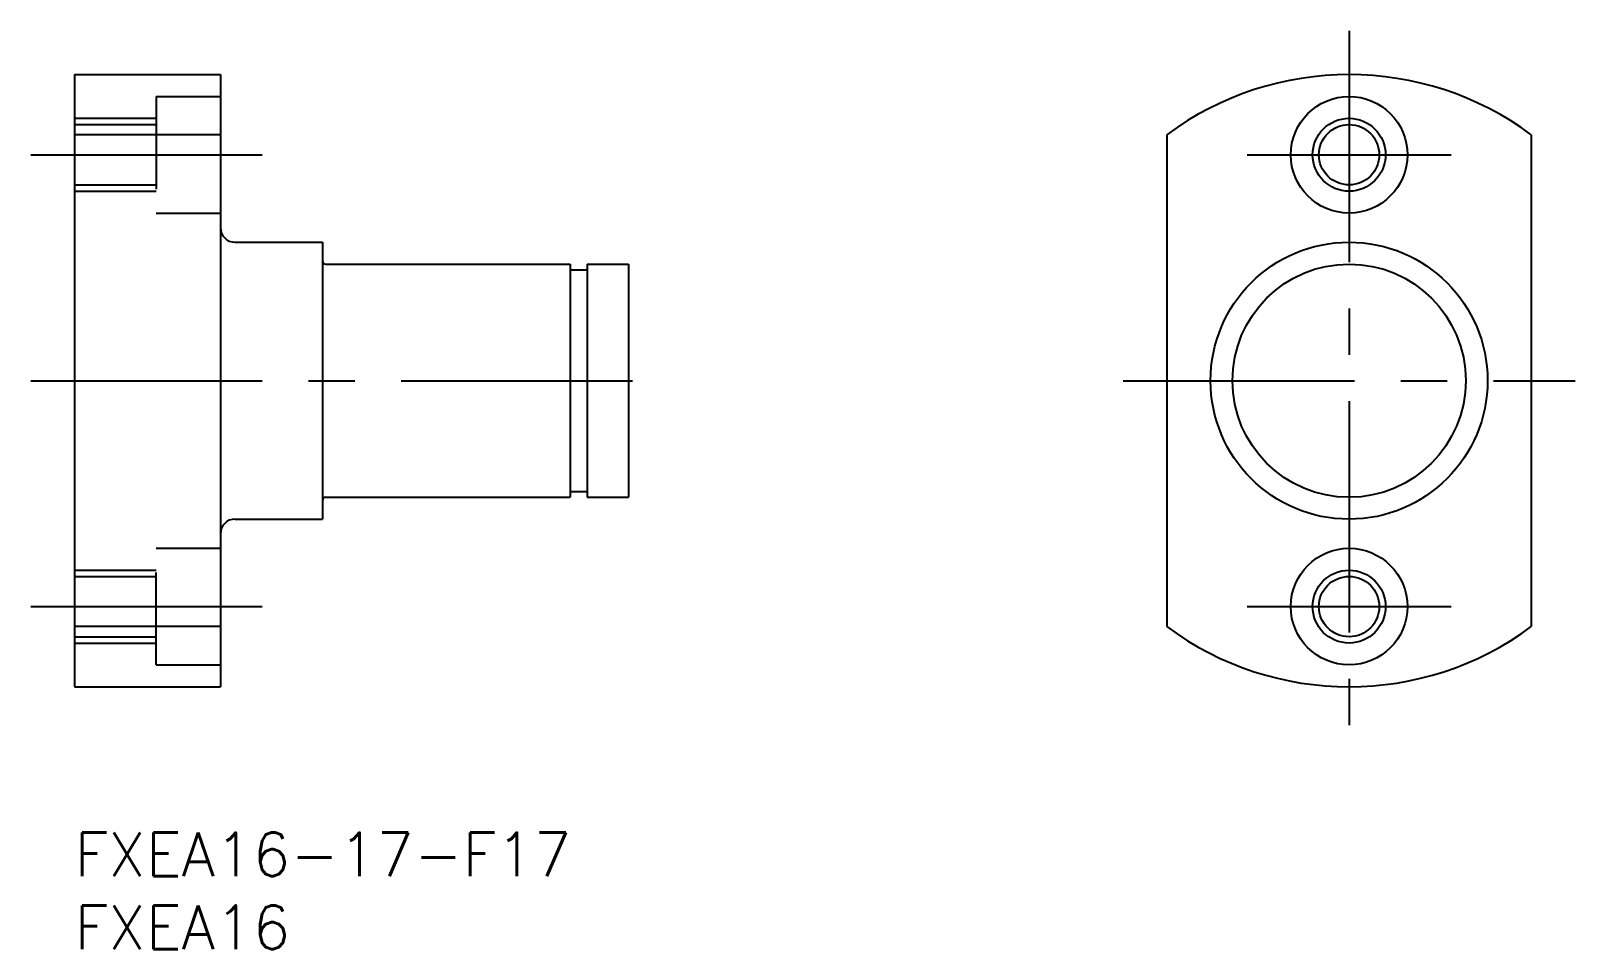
# Model space of a CAD drawing. Extents: x -3 to 103, y -8 to 55.
import ezdxf

# ---------------------------------------------------------------- set-up
doc = ezdxf.new("R2010")
doc.units = 0
doc.header["$LTSCALE"] = 0.5
doc.linetypes.add('CENTER', pattern=[50.8, 31.75, -6.35, 6.35, -6.35])
doc.linetypes.add('DASHED', pattern=[19.05, 12.7, -6.35])
for name, color, linetype in [('MSM_CENTER', 1, 'CENTER'), ('MSM_CONTINUOUS', 7, 'CONTINUOUS'), ('MSM_DASHED', 4, 'DASHED'), ('MSM_NARROW', 5, 'CONTINUOUS'), ('MSM_PART_NUMBER', 7, 'CONTINUOUS')]:
    doc.layers.add(name, color=color, linetype=linetype)
doc.styles.get("Standard").update_dxf_attribs({"font": 'txt.shx', "height": 3, "bigfont": 'bigfont.shx'})

# ---------------------------------------------------------------- blocks, each defined once
blk = doc.blocks.new('*U6')
at = {"layer": 'MSM_PART_NUMBER'}
blk.add_text('FXEA16-17-F17', height=3, dxfattribs=at).set_placement((0, -3))
blk = doc.blocks.new('*U7')
at = {"layer": 'MSM_PART_NUMBER'}
blk.add_text('FXEA16', height=3, dxfattribs=at).set_placement((0, -8))

msp = doc.modelspace()

# ---------------------------------------------------------------- linework, layer by layer
at = {"layer": 'MSM_CENTER'}
for p, q in [((87.42, 55), (87.42, 7)), ((-3, 46.5), (13, 46.5)), ((80.42, 46.5), (94.42, 46.5)), ((-3, 31), (41, 31)), ((71.92, 31), (102.92, 31)), ((-3, 15.5), (13, 15.5)), ((80.42, 15.5), (94.42, 15.5))]:
    msp.add_line(p, q, dxfattribs=at)
at = {"layer": 'MSM_CONTINUOUS'}
for p, q in [((0, 52), (0, 10)), ((0, 52), (10, 52)), ((10, 52), (10, 10)), ((10, 47.87), (0, 47.87)), ((74.92, 47.87), (74.92, 14.13)), ((99.92, 47.87), (99.92, 14.13)), ((10, 40.5), (10, 40.5)), ((11, 40.5), (17, 40.5)), ((17, 40.5), (17, 21.5)), ((17.2, 39), (34, 39)), ((34, 39), (34, 23)), ((34, 38.6), (35.15, 38.6)), ((35.15, 39), (35.15, 23)), ((35.15, 39), (38, 39)), ((38, 39), (38, 23)), ((10, 31), (10, 31)), ((34, 23.4), (35.15, 23.4)), ((17.2, 23), (34, 23)), ((35.15, 23), (38, 23)), ((10, 21.5), (10, 21.5)), ((11, 21.5), (17, 21.5)), ((10, 14.13), (0, 14.13)), ((0, 10), (10, 10))]:
    msp.add_line(p, q, dxfattribs=at)
for centre, radius in [((87.42, 46.5), 4), ((87.42, 46.5), 2.07), ((87.42, 31), 9.5), ((87.42, 31), 8), ((87.42, 15.5), 4), ((87.42, 15.5), 2.07)]:
    msp.add_circle(centre, radius, dxfattribs=at)
for centre, radius, start, end in [((87.42, 31), 21, 53.4704, 126.5296), ((11, 41.5), 1, 180, 270), ((17.2, 39.2), 0.2, 180, 270), ((17.2, 22.8), 0.2, 90, 180), ((11, 20.5), 1, 90, 180), ((87.42, 31), 21, 233.4704, 306.5296)]:
    msp.add_arc(centre, radius, start, end, dxfattribs=at)
at = {"layer": 'MSM_DASHED'}
for p, q in [((5.6, 50.5), (10, 50.5)), ((5.6, 50.5), (5.6, 42.5)), ((0, 49), (5.6, 49)), ((0, 48.57), (5.6, 48.57)), ((0, 44.43), (5.6, 44.43)), ((0, 44), (5.6, 44)), ((5.6, 42.5), (10, 42.5)), ((5.6, 11.5), (5.6, 19.5)), ((5.6, 19.5), (10, 19.5)), ((0, 18), (5.6, 18)), ((0, 17.57), (5.6, 17.57)), ((0, 13.43), (5.6, 13.43)), ((0, 13), (5.6, 13)), ((5.6, 11.5), (10, 11.5))]:
    msp.add_line(p, q, dxfattribs=at)
at = {"layer": 'MSM_NARROW'}
for centre in [(87.42, 46.5), (87.42, 15.5)]:
    msp.add_circle(centre, 2.5, dxfattribs=at)

# ---------------------------------------------------------------- block references
at = {"layer": 'MSM_CONTINUOUS'}
for name in ['*U6', '*U7']:
    msp.add_blockref(name, (0, 0), dxfattribs=at)

doc.saveas('drawing.dxf')
